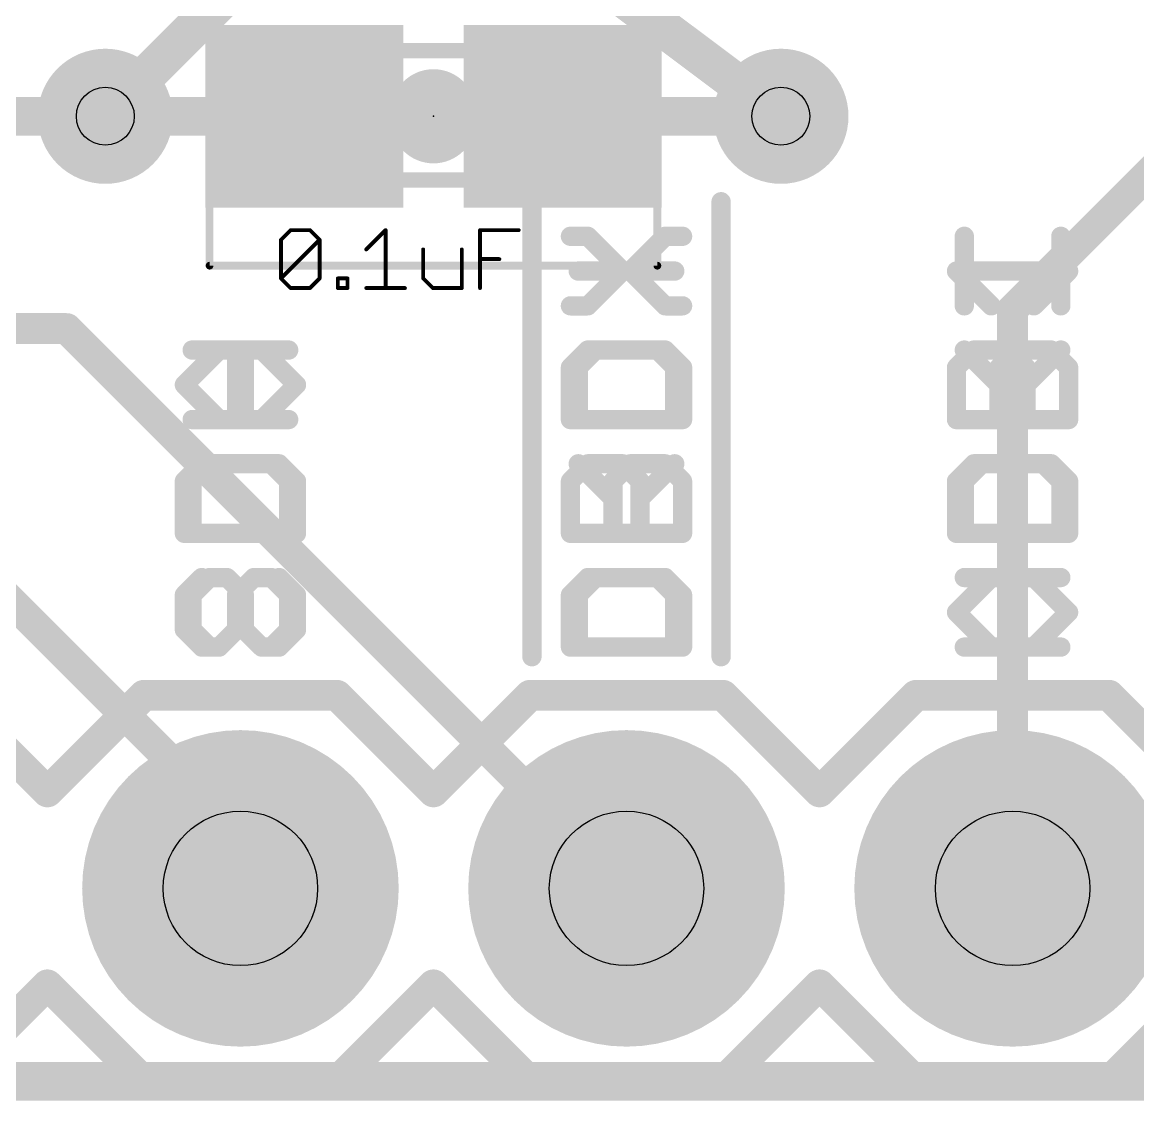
# Model space of a CAD drawing. Extents: x -29 to 78, y -15 to 21.
# Drawn here: x 6.18 to 13.52, y -0.13 to 6.97 of the extents above; entities that cross this region are included whole.
import ezdxf

# ---------------------------------------------------------------- set-up
doc = ezdxf.new("R2010")
doc.units = 0
for name, color, linetype in [('1', 12, 'CONTINUOUS'), ('16', 132, 'CONTINUOUS'), ('17', 110, 'CONTINUOUS'), ('18', 110, 'CONTINUOUS'), ('20', 53, 'CONTINUOUS'), ('21', 53, 'CONTINUOUS'), ('22', 53, 'CONTINUOUS'), ('23', 53, 'CONTINUOUS'), ('27', 253, 'CONTINUOUS'), ('29', 253, 'CONTINUOUS'), ('30', 253, 'CONTINUOUS'), ('31', 253, 'CONTINUOUS'), ('39', 12, 'CONTINUOUS'), ('44', 253, 'CONTINUOUS'), ('51', 53, 'CONTINUOUS')]:
    doc.layers.add(name, color=color, linetype=linetype)

# ---------------------------------------------------------------- blocks, each defined once
blk = doc.blocks.new('RECT')
blk.add_solid([(-0.5, -0.5), (0.5, -0.5), (-0.5, 0.5), (0.5, 0.5)])
blk = doc.blocks.new('ROUNDP')
at = {"const_width": 0.5}
blk.add_lwpolyline([(0, -0.25, 1), (0, 0.25, 1), (0, -0.25)], format="xyb", dxfattribs=at)
blk = doc.blocks.new('ROUNDV')
at = {"const_width": 0.5}
blk.add_lwpolyline([(0, -0.25, 1), (0, 0.25, 1), (0, -0.25)], format="xyb", dxfattribs=at)

msp = doc.modelspace()

# ---------------------------------------------------------------- linework, layer by layer
at = {"layer": '1'}
for points, const_width in [([(12.7, 5.08), (15.24, 7.62)], 0.2032), ([(3.556, 6.35), (6.731, 6.35)], 0.254), ([(6.731, 6.35), (8.04, 6.35)], 0.254), ([(11.176, 6.35), (9.74, 6.35)], 0.254), ([(12.7, 1.27), (12.7, 5.08)], 0.2032), ([(7.62, 1.651), (4.318, 4.953)], 0.2032), ([(5.461, 4.953), (6.477, 4.953)], 0.2032), ([(6.477, 4.953), (10.16, 1.27)], 0.2032), ([(7.62, 1.27), (7.62, 1.651)], 0.2032), ([(0, 0), (20.32, 0)], 0.254)]:
    msp.add_lwpolyline(points, dxfattribs=dict(at, const_width=const_width))
for points, const_width in [([(6.731, 6.4135, 1), (6.731, 6.2865)], 0.127), ([(6.731, 6.2865, 1), (6.731, 6.4135)], 0.127), ([(8.04, 6.2865, 1), (8.04, 6.4135)], 0.127), ([(9.74, 6.4135, 1), (9.74, 6.2865)], 0.127), ([(11.176, 6.2865, 1), (11.176, 6.4135)], 0.127), ([(12.7508, 5.08, 1), (12.6492, 5.08)], 0.1016), ([(12.6641, 5.1159, 1), (12.7359, 5.0441)], 0.1016), ([(6.5129, 4.9889, 1), (6.4411, 4.9171)], 0.1016), ([(6.477, 4.9022, 1), (6.477, 5.0038)], 0.1016), ([(7.6708, 1.651, 1), (7.5692, 1.651)], 0.1016), ([(7.5841, 1.6151, 1), (7.6559, 1.6869)], 0.1016), ([(10.1241, 1.2341, 1), (10.1959, 1.3059)], 0.1016), ([(7.5692, 1.27, 1), (7.6708, 1.27)], 0.1016), ([(12.6492, 1.27, 1), (12.7508, 1.27)], 0.1016)]:
    msp.add_lwpolyline(points, format="xyb", dxfattribs=dict(at, const_width=const_width))
at = {"layer": '16', "const_width": 0.254}
for points in [[(7.493, 7.112), (6.731, 6.35)], [(10.16, 7.112), (11.176, 6.35)], [(0, 0), (20.32, 0)]]:
    msp.add_lwpolyline(points, dxfattribs=at)
at = {"layer": '16', "const_width": 0.127}
for points in [[(6.6861, 6.3949, 1), (6.7759, 6.3051)], [(11.1379, 6.2992, 1), (11.2141, 6.4008)]]:
    msp.add_lwpolyline(points, format="xyb", dxfattribs=at)
at = {"layer": '20', "const_width": 0.254}
msp.add_lwpolyline([(0, 0), (20.32, 0)], dxfattribs=at)
at = {"layer": '21'}
for points, const_width in [([(8.89, 6.3805), (8.89, 6.3195)], 0.5588), ([(9.5377, 2.794), (9.5377, 5.7877)], 0.127), ([(9.9055, 5.5603), (9.7911, 5.5603)], 0.127), ([(10.1343, 5.3315), (9.9055, 5.5603)], 0.127), ([(13.0175, 5.1027), (13.0175, 5.5603)], 0.127), ([(9.9055, 5.1027), (10.1343, 5.3315)], 0.127), ([(10.1343, 5.3315), (10.4775, 5.3315)], 0.127), ([(12.5599, 5.1027), (12.3311, 5.3315)], 0.127), ([(12.3311, 5.3315), (13.0175, 5.3315)], 0.127), ([(9.7911, 5.1027), (9.9055, 5.1027)], 0.127), ([(7.2511, 4.5831), (7.4799, 4.8119)], 0.127), ([(7.4799, 4.8119), (7.9375, 4.8119)], 0.127), ([(7.5943, 4.3543), (7.5943, 4.8119)], 0.127), ([(9.9055, 4.8119), (9.7911, 4.6975)], 0.127), ([(10.3631, 4.8119), (9.9055, 4.8119)], 0.127), ([(10.4775, 4.6975), (10.3631, 4.8119)], 0.127), ([(12.3311, 4.6975), (12.4455, 4.8119)], 0.127), ([(12.4455, 4.8119), (12.6743, 4.8119)], 0.127), ([(12.6743, 4.8119), (12.7887, 4.6975)], 0.127), ([(12.7887, 4.5831), (13.0175, 4.8119)], 0.127), ([(9.7911, 4.6975), (9.7911, 4.3543)], 0.127), ([(10.4775, 4.3543), (10.4775, 4.6975)], 0.127), ([(12.3311, 4.3543), (12.3311, 4.6975)], 0.127), ([(12.7887, 4.6975), (12.7887, 4.3543)], 0.127), ([(7.4799, 4.3543), (7.2511, 4.5831)], 0.127), ([(7.9375, 4.3543), (7.4799, 4.3543)], 0.127), ([(9.7911, 4.3543), (10.4775, 4.3543)], 0.127), ([(13.0175, 4.3543), (12.3311, 4.3543)], 0.127), ([(7.3655, 4.0635), (7.2511, 3.9491)], 0.127), ([(7.8231, 4.0635), (7.3655, 4.0635)], 0.127), ([(7.9375, 3.9491), (7.8231, 4.0635)], 0.127), ([(9.7911, 3.9491), (9.9055, 4.0635)], 0.127), ([(9.9055, 4.0635), (10.1343, 4.0635)], 0.127), ([(10.1343, 4.0635), (10.2487, 3.9491)], 0.127), ([(10.2487, 3.8347), (10.4775, 4.0635)], 0.127), ([(12.4455, 4.0635), (12.3311, 3.9491)], 0.127), ([(12.9031, 4.0635), (12.4455, 4.0635)], 0.127), ([(13.0175, 3.9491), (12.9031, 4.0635)], 0.127), ([(7.2511, 3.9491), (7.2511, 3.6059)], 0.127), ([(7.9375, 3.6059), (7.9375, 3.9491)], 0.127), ([(9.7911, 3.6059), (9.7911, 3.9491)], 0.127), ([(10.2487, 3.9491), (10.2487, 3.6059)], 0.127), ([(12.3311, 3.9491), (12.3311, 3.6059)], 0.127), ([(13.0175, 3.6059), (13.0175, 3.9491)], 0.127), ([(7.2511, 3.6059), (7.9375, 3.6059)], 0.127), ([(10.4775, 3.6059), (9.7911, 3.6059)], 0.127), ([(12.3311, 3.6059), (13.0175, 3.6059)], 0.127), ([(7.3655, 3.3151), (7.2511, 3.2007)], 0.127), ([(7.5943, 3.2007), (7.7087, 3.3151)], 0.127), ([(7.7087, 3.3151), (7.8231, 3.3151)], 0.127), ([(7.8231, 3.3151), (7.9375, 3.2007)], 0.127), ([(9.9055, 3.3151), (9.7911, 3.2007)], 0.127), ([(10.3631, 3.3151), (9.9055, 3.3151)], 0.127), ([(10.4775, 3.2007), (10.3631, 3.3151)], 0.127), ([(12.3311, 3.0863), (12.5599, 3.3151)], 0.127), ([(12.5599, 3.3151), (13.0175, 3.3151)], 0.127), ([(12.6743, 2.8575), (12.6743, 3.3151)], 0.127), ([(7.2511, 3.2007), (7.2511, 2.9719)], 0.127), ([(7.5943, 2.9719), (7.5943, 3.2007)], 0.127), ([(7.9375, 3.2007), (7.9375, 2.9719)], 0.127), ([(9.7911, 3.2007), (9.7911, 2.8575)], 0.127), ([(10.4775, 2.8575), (10.4775, 3.2007)], 0.127), ([(12.5599, 2.8575), (12.3311, 3.0863)], 0.127), ([(7.2511, 2.9719), (7.3655, 2.8575)], 0.127), ([(7.4799, 2.8575), (7.5943, 2.9719)], 0.127), ([(7.9375, 2.9719), (7.8231, 2.8575)], 0.127), ([(7.3655, 2.8575), (7.4799, 2.8575)], 0.127), ([(9.7911, 2.8575), (10.4775, 2.8575)], 0.127), ([(13.0175, 2.8575), (12.5599, 2.8575)], 0.127), ([(5.715, 2.54), (6.35, 1.905)], 0.2032), ([(6.35, 1.905), (6.985, 2.54)], 0.2032), ([(6.985, 2.54), (8.255, 2.54)], 0.2032), ([(8.255, 2.54), (8.89, 1.905)], 0.2032), ([(9.525, 2.54), (8.89, 1.905)], 0.2032), ([(9.525, 2.54), (10.795, 2.54)], 0.2032), ([(10.795, 2.54), (11.43, 1.905)], 0.2032), ([(11.43, 1.905), (12.065, 2.54)], 0.2032), ([(12.065, 2.54), (13.335, 2.54)], 0.2032), ([(13.335, 2.54), (13.97, 1.905)], 0.2032), ([(6.35, 0.635), (5.715, 0)], 0.2032), ([(6.985, 0), (6.35, 0.635)], 0.2032), ([(8.89, 0.635), (8.255, 0)], 0.2032), ([(8.89, 0.635), (9.525, 0)], 0.2032), ([(11.43, 0.635), (10.795, 0)], 0.2032), ([(12.065, 0), (11.43, 0.635)], 0.2032), ([(13.97, 0.635), (13.335, 0)], 0.2032), ([(8.255, 0), (6.985, 0)], 0.2032), ([(10.795, 0), (9.525, 0)], 0.2032), ([(13.335, 0), (12.065, 0)], 0.2032)]:
    msp.add_lwpolyline(points, dxfattribs=dict(at, const_width=const_width))
for points, const_width in [([(9.0297, 6.3805, 1), (8.7503, 6.3805)], 0.2794), ([(8.7503, 6.3195, 1), (9.0297, 6.3195)], 0.2794), ([(9.5695, 5.7877, 1), (9.506, 5.7877)], 0.0635), ([(9.7911, 5.5921, 1), (9.7911, 5.5286)], 0.0635), ([(9.928, 5.5828, 1), (9.8831, 5.5379)], 0.0635), ([(9.9055, 5.5286, 1), (9.9055, 5.5921)], 0.0635), ([(13.0493, 5.5603, 1), (12.9857, 5.5603)], 0.0635), ([(10.1343, 5.3633, 1), (10.1343, 5.2998)], 0.0635), ([(10.1568, 5.3091, 1), (10.1119, 5.354)], 0.0635), ([(10.1119, 5.3091, 1), (10.1568, 5.354)], 0.0635), ([(10.4775, 5.2998, 1), (10.4775, 5.3633)], 0.0635), ([(12.3311, 5.3633, 1), (12.3311, 5.2998)], 0.0635), ([(12.3536, 5.354, 1), (12.3087, 5.3091)], 0.0635), ([(13.0175, 5.2998, 1), (13.0175, 5.3633)], 0.0635), ([(9.7911, 5.1345, 1), (9.7911, 5.071)], 0.0635), ([(9.8831, 5.1252, 1), (9.928, 5.0803)], 0.0635), ([(9.9055, 5.071, 1), (9.9055, 5.1345)], 0.0635), ([(12.5375, 5.0803, 1), (12.5824, 5.1252)], 0.0635), ([(12.9857, 5.1027, 1), (13.0493, 5.1027)], 0.0635), ([(7.4799, 4.8437, 1), (7.4799, 4.7802)], 0.0635), ([(7.5024, 4.7895, 1), (7.4575, 4.8344)], 0.0635), ([(7.6261, 4.8119, 1), (7.5626, 4.8119)], 0.0635), ([(7.9375, 4.7802, 1), (7.9375, 4.8437)], 0.0635), ([(9.9055, 4.8437, 1), (9.9055, 4.7802)], 0.0635), ([(9.928, 4.7895, 1), (9.8831, 4.8344)], 0.0635), ([(10.3856, 4.8344, 1), (10.3407, 4.7895)], 0.0635), ([(10.3631, 4.7802, 1), (10.3631, 4.8437)], 0.0635), ([(12.4455, 4.8437, 1), (12.4455, 4.7802)], 0.0635), ([(12.468, 4.7895, 1), (12.4231, 4.8344)], 0.0635), ([(12.6968, 4.8344, 1), (12.6519, 4.7895)], 0.0635), ([(12.6743, 4.7802, 1), (12.6743, 4.8437)], 0.0635), ([(13.04, 4.7895, 1), (12.995, 4.8344)], 0.0635), ([(9.8229, 4.6975, 1), (9.7594, 4.6975)], 0.0635), ([(9.7687, 4.72, 1), (9.8136, 4.6751)], 0.0635), ([(10.5093, 4.6975, 1), (10.4458, 4.6975)], 0.0635), ([(10.455, 4.6751, 1), (10.5, 4.72)], 0.0635), ([(12.3629, 4.6975, 1), (12.2994, 4.6975)], 0.0635), ([(12.3087, 4.72, 1), (12.3536, 4.6751)], 0.0635), ([(12.8205, 4.6975, 1), (12.757, 4.6975)], 0.0635), ([(12.7663, 4.6751, 1), (12.8112, 4.72)], 0.0635), ([(7.2736, 4.6056, 1), (7.2287, 4.5607)], 0.0635), ([(7.2287, 4.6056, 1), (7.2736, 4.5607)], 0.0635), ([(12.7663, 4.6056, 1), (12.8112, 4.5607)], 0.0635), ([(7.4799, 4.3861, 1), (7.4799, 4.3226)], 0.0635), ([(7.4575, 4.3319, 1), (7.5024, 4.3768)], 0.0635), ([(7.9375, 4.3226, 1), (7.9375, 4.3861)], 0.0635), ([(9.7911, 4.3861, 1), (9.7911, 4.3226)], 0.0635), ([(10.4775, 4.3226, 1), (10.4775, 4.3861)], 0.0635), ([(12.3311, 4.3861, 1), (12.3311, 4.3226)], 0.0635), ([(13.0175, 4.3226, 1), (13.0175, 4.3861)], 0.0635), ([(7.5626, 4.3543, 1), (7.6261, 4.3543)], 0.0635), ([(9.7594, 4.3543, 1), (9.8229, 4.3543)], 0.0635), ([(10.4458, 4.3543, 1), (10.5093, 4.3543)], 0.0635), ([(12.2994, 4.3543, 1), (12.3629, 4.3543)], 0.0635), ([(12.757, 4.3543, 1), (12.8205, 4.3543)], 0.0635), ([(7.3655, 4.0953, 1), (7.3655, 4.0318)], 0.0635), ([(7.388, 4.0411, 1), (7.3431, 4.086)], 0.0635), ([(7.8456, 4.086, 1), (7.8007, 4.0411)], 0.0635), ([(7.8231, 4.0318, 1), (7.8231, 4.0953)], 0.0635), ([(9.9055, 4.0953, 1), (9.9055, 4.0318)], 0.0635), ([(9.928, 4.0411, 1), (9.8831, 4.086)], 0.0635), ([(10.1568, 4.086, 1), (10.1119, 4.0411)], 0.0635), ([(10.1343, 4.0318, 1), (10.1343, 4.0953)], 0.0635), ([(10.5, 4.0411, 1), (10.455, 4.086)], 0.0635), ([(12.4455, 4.0953, 1), (12.4455, 4.0318)], 0.0635), ([(12.468, 4.0411, 1), (12.4231, 4.086)], 0.0635), ([(12.9256, 4.086, 1), (12.8807, 4.0411)], 0.0635), ([(12.9031, 4.0318, 1), (12.9031, 4.0953)], 0.0635), ([(7.2829, 3.9491, 1), (7.2194, 3.9491)], 0.0635), ([(7.2287, 3.9716, 1), (7.2736, 3.9267)], 0.0635), ([(7.9692, 3.9491, 1), (7.9058, 3.9491)], 0.0635), ([(7.915, 3.9267, 1), (7.96, 3.9716)], 0.0635), ([(9.8229, 3.9491, 1), (9.7594, 3.9491)], 0.0635), ([(9.7687, 3.9716, 1), (9.8136, 3.9267)], 0.0635), ([(10.2805, 3.9491, 1), (10.217, 3.9491)], 0.0635), ([(10.2263, 3.9267, 1), (10.2712, 3.9716)], 0.0635), ([(12.3629, 3.9491, 1), (12.2994, 3.9491)], 0.0635), ([(12.3087, 3.9716, 1), (12.3536, 3.9267)], 0.0635), ([(13.0493, 3.9491, 1), (12.9857, 3.9491)], 0.0635), ([(12.995, 3.9267, 1), (13.04, 3.9716)], 0.0635), ([(10.2263, 3.8572, 1), (10.2712, 3.8123)], 0.0635), ([(7.2511, 3.6377, 1), (7.2511, 3.5742)], 0.0635), ([(7.9375, 3.5742, 1), (7.9375, 3.6377)], 0.0635), ([(9.7911, 3.6377, 1), (9.7911, 3.5742)], 0.0635), ([(10.4775, 3.5742, 1), (10.4775, 3.6377)], 0.0635), ([(12.3311, 3.6377, 1), (12.3311, 3.5742)], 0.0635), ([(13.0175, 3.5742, 1), (13.0175, 3.6377)], 0.0635), ([(7.2194, 3.6059, 1), (7.2829, 3.6059)], 0.0635), ([(7.9058, 3.6059, 1), (7.9692, 3.6059)], 0.0635), ([(9.7594, 3.6059, 1), (9.8229, 3.6059)], 0.0635), ([(10.217, 3.6059, 1), (10.2805, 3.6059)], 0.0635), ([(12.2994, 3.6059, 1), (12.3629, 3.6059)], 0.0635), ([(12.9857, 3.6059, 1), (13.0493, 3.6059)], 0.0635), ([(7.388, 3.2926, 1), (7.3431, 3.3375)], 0.0635), ([(7.7087, 3.3468, 1), (7.7087, 3.2833)], 0.0635), ([(7.7312, 3.2926, 1), (7.6863, 3.3375)], 0.0635), ([(7.8456, 3.3375, 1), (7.8007, 3.2926)], 0.0635), ([(7.8231, 3.2833, 1), (7.8231, 3.3468)], 0.0635), ([(9.9055, 3.3468, 1), (9.9055, 3.2833)], 0.0635), ([(9.928, 3.2926, 1), (9.8831, 3.3375)], 0.0635), ([(10.3856, 3.3375, 1), (10.3407, 3.2926)], 0.0635), ([(10.3631, 3.2833, 1), (10.3631, 3.3468)], 0.0635), ([(12.5599, 3.3468, 1), (12.5599, 3.2833)], 0.0635), ([(12.5824, 3.2926, 1), (12.5375, 3.3375)], 0.0635), ([(12.7061, 3.3151, 1), (12.6426, 3.3151)], 0.0635), ([(13.0175, 3.2833, 1), (13.0175, 3.3468)], 0.0635), ([(7.2829, 3.2007, 1), (7.2194, 3.2007)], 0.0635), ([(7.2287, 3.2231, 1), (7.2736, 3.1782)], 0.0635), ([(7.6261, 3.2007, 1), (7.5626, 3.2007)], 0.0635), ([(7.5719, 3.2231, 1), (7.6168, 3.1782)], 0.0635), ([(7.9692, 3.2007, 1), (7.9058, 3.2007)], 0.0635), ([(7.915, 3.1782, 1), (7.96, 3.2231)], 0.0635), ([(9.8229, 3.2007, 1), (9.7594, 3.2007)], 0.0635), ([(9.7687, 3.2231, 1), (9.8136, 3.1782)], 0.0635), ([(10.5093, 3.2007, 1), (10.4458, 3.2007)], 0.0635), ([(10.455, 3.1782, 1), (10.5, 3.2231)], 0.0635), ([(12.3536, 3.1087, 1), (12.3087, 3.0638)], 0.0635), ([(12.3087, 3.1087, 1), (12.3536, 3.0638)], 0.0635), ([(7.2736, 2.9943, 1), (7.2287, 2.9494)], 0.0635), ([(7.6168, 2.9494, 1), (7.5719, 2.9943)], 0.0635), ([(7.96, 2.9494, 1), (7.915, 2.9943)], 0.0635), ([(7.2194, 2.9719, 1), (7.2829, 2.9719)], 0.0635), ([(7.5626, 2.9719, 1), (7.6261, 2.9719)], 0.0635), ([(7.9058, 2.9719, 1), (7.9692, 2.9719)], 0.0635), ([(7.3655, 2.8893, 1), (7.3655, 2.8257)], 0.0635), ([(7.3431, 2.835, 1), (7.388, 2.88)], 0.0635), ([(7.4575, 2.88, 1), (7.5024, 2.835)], 0.0635), ([(7.4799, 2.8257, 1), (7.4799, 2.8893)], 0.0635), ([(7.8007, 2.88, 1), (7.8456, 2.835)], 0.0635), ([(9.7911, 2.8893, 1), (9.7911, 2.8257)], 0.0635), ([(9.7594, 2.8575, 1), (9.8229, 2.8575)], 0.0635), ([(10.4458, 2.8575, 1), (10.5093, 2.8575)], 0.0635), ([(10.4775, 2.8257, 1), (10.4775, 2.8893)], 0.0635), ([(12.5599, 2.8893, 1), (12.5599, 2.8257)], 0.0635), ([(12.5375, 2.835, 1), (12.5824, 2.88)], 0.0635), ([(12.6426, 2.8575, 1), (12.7061, 2.8575)], 0.0635), ([(13.0175, 2.8257, 1), (13.0175, 2.8893)], 0.0635), ([(9.506, 2.794, 1), (9.5695, 2.794)], 0.0635), ([(6.985, 2.5908, 1), (6.985, 2.4892)], 0.1016), ([(7.0209, 2.5041, 1), (6.9491, 2.5759)], 0.1016), ([(8.2909, 2.5759, 1), (8.2191, 2.5041)], 0.1016), ([(8.255, 2.4892, 1), (8.255, 2.5908)], 0.1016), ([(9.525, 2.5908, 1), (9.525, 2.4892)], 0.1016), ([(9.5609, 2.5041, 1), (9.4891, 2.5759)], 0.1016), ([(10.8309, 2.5759, 1), (10.7591, 2.5041)], 0.1016), ([(10.795, 2.4892, 1), (10.795, 2.5908)], 0.1016), ([(12.065, 2.5908, 1), (12.065, 2.4892)], 0.1016), ([(12.1009, 2.5041, 1), (12.0291, 2.5759)], 0.1016), ([(13.3709, 2.5759, 1), (13.2991, 2.5041)], 0.1016), ([(13.335, 2.4892, 1), (13.335, 2.5908)], 0.1016), ([(6.3141, 1.9409, 1), (6.3859, 1.8691)], 0.1016), ([(6.3141, 1.8691, 1), (6.3859, 1.9409)], 0.1016), ([(8.8541, 1.9409, 1), (8.9259, 1.8691)], 0.1016), ([(8.8541, 1.8691, 1), (8.9259, 1.9409)], 0.1016), ([(11.3941, 1.9409, 1), (11.4659, 1.8691)], 0.1016), ([(11.3941, 1.8691, 1), (11.4659, 1.9409)], 0.1016), ([(6.3859, 0.6709, 1), (6.3141, 0.5991)], 0.1016), ([(6.3859, 0.5991, 1), (6.3141, 0.6709)], 0.1016), ([(8.9259, 0.6709, 1), (8.8541, 0.5991)], 0.1016), ([(8.9259, 0.5991, 1), (8.8541, 0.6709)], 0.1016), ([(11.4659, 0.6709, 1), (11.3941, 0.5991)], 0.1016), ([(11.4659, 0.5991, 1), (11.3941, 0.6709)], 0.1016), ([(6.985, 0.0508, 1), (6.985, -0.0508)], 0.1016), ([(6.9491, -0.0359, 1), (7.0209, 0.0359)], 0.1016), ([(8.2191, 0.0359, 1), (8.2909, -0.0359)], 0.1016), ([(8.255, -0.0508, 1), (8.255, 0.0508)], 0.1016), ([(9.525, 0.0508, 1), (9.525, -0.0508)], 0.1016), ([(9.4891, -0.0359, 1), (9.5609, 0.0359)], 0.1016), ([(10.7591, 0.0359, 1), (10.8309, -0.0359)], 0.1016), ([(10.795, -0.0508, 1), (10.795, 0.0508)], 0.1016), ([(12.065, 0.0508, 1), (12.065, -0.0508)], 0.1016), ([(12.0291, -0.0359, 1), (12.1009, 0.0359)], 0.1016), ([(13.2991, 0.0359, 1), (13.3709, -0.0359)], 0.1016), ([(13.335, -0.0508, 1), (13.335, 0.0508)], 0.1016)]:
    msp.add_lwpolyline(points, format="xyb", dxfattribs=dict(at, const_width=const_width))
at = {"layer": '22', "const_width": 0.127}
for points in [[(10.7823, 2.794), (10.7823, 5.7877)], [(10.1857, 5.3315), (10.4145, 5.5603)], [(10.4145, 5.5603), (10.5289, 5.5603)], [(12.3825, 5.1027), (12.3825, 5.5603)], [(10.1857, 5.3315), (9.8425, 5.3315)], [(10.4145, 5.1027), (10.1857, 5.3315)], [(13.0689, 5.3315), (12.3825, 5.3315)], [(12.8401, 5.1027), (13.0689, 5.3315)], [(10.5289, 5.1027), (10.4145, 5.1027)], [(7.7601, 4.8119), (7.3025, 4.8119)], [(7.6457, 4.3543), (7.6457, 4.8119)], [(7.9889, 4.5831), (7.7601, 4.8119)], [(9.8425, 4.6975), (9.9569, 4.8119)], [(9.9569, 4.8119), (10.4145, 4.8119)], [(10.4145, 4.8119), (10.5289, 4.6975)], [(12.6113, 4.5831), (12.3825, 4.8119)], [(12.7257, 4.8119), (12.6113, 4.6975)], [(12.9545, 4.8119), (12.7257, 4.8119)], [(13.0689, 4.6975), (12.9545, 4.8119)], [(9.8425, 4.3543), (9.8425, 4.6975)], [(10.5289, 4.6975), (10.5289, 4.3543)], [(12.6113, 4.6975), (12.6113, 4.3543)], [(13.0689, 4.3543), (13.0689, 4.6975)], [(7.7601, 4.3543), (7.9889, 4.5831)], [(7.3025, 4.3543), (7.7601, 4.3543)], [(10.5289, 4.3543), (9.8425, 4.3543)], [(12.3825, 4.3543), (13.0689, 4.3543)], [(7.3025, 3.9491), (7.4169, 4.0635)], [(7.4169, 4.0635), (7.8745, 4.0635)], [(7.8745, 4.0635), (7.9889, 3.9491)], [(10.0713, 3.8347), (9.8425, 4.0635)], [(10.1857, 4.0635), (10.0713, 3.9491)], [(10.4145, 4.0635), (10.1857, 4.0635)], [(10.5289, 3.9491), (10.4145, 4.0635)], [(12.3825, 3.9491), (12.4969, 4.0635)], [(12.4969, 4.0635), (12.9545, 4.0635)], [(12.9545, 4.0635), (13.0689, 3.9491)], [(7.3025, 3.6059), (7.3025, 3.9491)], [(7.9889, 3.9491), (7.9889, 3.6059)], [(10.0713, 3.9491), (10.0713, 3.6059)], [(10.5289, 3.6059), (10.5289, 3.9491)], [(12.3825, 3.6059), (12.3825, 3.9491)], [(13.0689, 3.9491), (13.0689, 3.6059)], [(7.9889, 3.6059), (7.3025, 3.6059)], [(9.8425, 3.6059), (10.5289, 3.6059)], [(13.0689, 3.6059), (12.3825, 3.6059)], [(7.4169, 3.3151), (7.3025, 3.2007)], [(7.5313, 3.3151), (7.4169, 3.3151)], [(7.6457, 3.2007), (7.5313, 3.3151)], [(7.8745, 3.3151), (7.9889, 3.2007)], [(9.8425, 3.2007), (9.9569, 3.3151)], [(9.9569, 3.3151), (10.4145, 3.3151)], [(10.4145, 3.3151), (10.5289, 3.2007)], [(12.8401, 3.3151), (12.3825, 3.3151)], [(12.7257, 2.8575), (12.7257, 3.3151)], [(13.0689, 3.0863), (12.8401, 3.3151)], [(7.3025, 3.2007), (7.3025, 2.9719)], [(7.6457, 2.9719), (7.6457, 3.2007)], [(7.9889, 3.2007), (7.9889, 2.9719)], [(9.8425, 2.8575), (9.8425, 3.2007)], [(10.5289, 3.2007), (10.5289, 2.8575)], [(12.8401, 2.8575), (13.0689, 3.0863)], [(7.3025, 2.9719), (7.4169, 2.8575)], [(7.7601, 2.8575), (7.6457, 2.9719)], [(7.9889, 2.9719), (7.8745, 2.8575)], [(7.8745, 2.8575), (7.7601, 2.8575)], [(10.5289, 2.8575), (9.8425, 2.8575)], [(12.3825, 2.8575), (12.8401, 2.8575)]]:
    msp.add_lwpolyline(points, dxfattribs=at)
at = {"layer": '22', "const_width": 0.0635}
for points in [[(10.8141, 5.7877, 1), (10.7506, 5.7877)], [(10.4145, 5.5921, 1), (10.4145, 5.5286)], [(10.4369, 5.5379, 1), (10.392, 5.5828)], [(10.5289, 5.5286, 1), (10.5289, 5.5921)], [(12.4143, 5.5603, 1), (12.3507, 5.5603)], [(9.8425, 5.3633, 1), (9.8425, 5.2998)], [(10.2081, 5.354, 1), (10.1632, 5.3091)], [(10.1632, 5.354, 1), (10.2081, 5.3091)], [(10.1857, 5.2998, 1), (10.1857, 5.3633)], [(12.3825, 5.3633, 1), (12.3825, 5.2998)], [(13.0913, 5.3091, 1), (13.0464, 5.354)], [(13.0689, 5.2998, 1), (13.0689, 5.3633)], [(10.4145, 5.1345, 1), (10.4145, 5.071)], [(10.392, 5.0803, 1), (10.4369, 5.1252)], [(10.5289, 5.071, 1), (10.5289, 5.1345)], [(12.8176, 5.1252, 1), (12.8625, 5.0803)], [(12.3507, 5.1027, 1), (12.4143, 5.1027)], [(7.3025, 4.8437, 1), (7.3025, 4.7802)], [(7.6774, 4.8119, 1), (7.6139, 4.8119)], [(7.7825, 4.8344, 1), (7.7376, 4.7895)], [(7.7601, 4.7802, 1), (7.7601, 4.8437)], [(9.9569, 4.8437, 1), (9.9569, 4.7802)], [(9.9793, 4.7895, 1), (9.9344, 4.8344)], [(10.4369, 4.8344, 1), (10.392, 4.7895)], [(10.4145, 4.7802, 1), (10.4145, 4.8437)], [(12.405, 4.8344, 1), (12.36, 4.7895)], [(12.7257, 4.8437, 1), (12.7257, 4.7802)], [(12.7481, 4.7895, 1), (12.7032, 4.8344)], [(12.9769, 4.8344, 1), (12.932, 4.7895)], [(12.9545, 4.7802, 1), (12.9545, 4.8437)], [(9.8743, 4.6975, 1), (9.8108, 4.6975)], [(9.82, 4.72, 1), (9.865, 4.6751)], [(10.5606, 4.6975, 1), (10.4971, 4.6975)], [(10.5064, 4.6751, 1), (10.5513, 4.72)], [(12.643, 4.6975, 1), (12.5795, 4.6975)], [(12.5888, 4.72, 1), (12.6337, 4.6751)], [(13.1006, 4.6975, 1), (13.0371, 4.6975)], [(13.0464, 4.6751, 1), (13.0913, 4.72)], [(8.0113, 4.5607, 1), (7.9664, 4.6056)], [(7.9664, 4.5607, 1), (8.0113, 4.6056)], [(12.5888, 4.5607, 1), (12.6337, 4.6056)], [(7.3025, 4.3861, 1), (7.3025, 4.3226)], [(7.7376, 4.3768, 1), (7.7825, 4.3319)], [(7.7601, 4.3226, 1), (7.7601, 4.3861)], [(9.8425, 4.3861, 1), (9.8425, 4.3226)], [(10.5289, 4.3226, 1), (10.5289, 4.3861)], [(12.3825, 4.3861, 1), (12.3825, 4.3226)], [(13.0689, 4.3226, 1), (13.0689, 4.3861)], [(7.6139, 4.3543, 1), (7.6774, 4.3543)], [(9.8108, 4.3543, 1), (9.8743, 4.3543)], [(10.4971, 4.3543, 1), (10.5606, 4.3543)], [(12.5795, 4.3543, 1), (12.643, 4.3543)], [(13.0371, 4.3543, 1), (13.1006, 4.3543)], [(7.4169, 4.0953, 1), (7.4169, 4.0318)], [(7.4393, 4.0411, 1), (7.3944, 4.086)], [(7.8969, 4.086, 1), (7.852, 4.0411)], [(7.8745, 4.0318, 1), (7.8745, 4.0953)], [(9.865, 4.086, 1), (9.82, 4.0411)], [(10.1857, 4.0953, 1), (10.1857, 4.0318)], [(10.2081, 4.0411, 1), (10.1632, 4.086)], [(10.4369, 4.086, 1), (10.392, 4.0411)], [(10.4145, 4.0318, 1), (10.4145, 4.0953)], [(12.4969, 4.0953, 1), (12.4969, 4.0318)], [(12.5193, 4.0411, 1), (12.4744, 4.086)], [(12.9769, 4.086, 1), (12.932, 4.0411)], [(12.9545, 4.0318, 1), (12.9545, 4.0953)], [(7.28, 3.9716, 1), (7.325, 3.9267)], [(7.3342, 3.9491, 1), (7.2708, 3.9491)], [(8.0206, 3.9491, 1), (7.9571, 3.9491)], [(7.9664, 3.9267, 1), (8.0113, 3.9716)], [(10.103, 3.9491, 1), (10.0395, 3.9491)], [(10.0488, 3.9716, 1), (10.0937, 3.9267)], [(10.5606, 3.9491, 1), (10.4971, 3.9491)], [(10.5064, 3.9267, 1), (10.5513, 3.9716)], [(12.4143, 3.9491, 1), (12.3507, 3.9491)], [(12.36, 3.9716, 1), (12.405, 3.9267)], [(13.1006, 3.9491, 1), (13.0371, 3.9491)], [(13.0464, 3.9267, 1), (13.0913, 3.9716)], [(10.0488, 3.8123, 1), (10.0937, 3.8572)], [(7.3025, 3.6377, 1), (7.3025, 3.5742)], [(7.9889, 3.5742, 1), (7.9889, 3.6377)], [(9.8425, 3.6377, 1), (9.8425, 3.5742)], [(10.5289, 3.5742, 1), (10.5289, 3.6377)], [(12.3825, 3.6377, 1), (12.3825, 3.5742)], [(13.0689, 3.5742, 1), (13.0689, 3.6377)], [(7.2708, 3.6059, 1), (7.3342, 3.6059)], [(7.9571, 3.6059, 1), (8.0206, 3.6059)], [(10.0395, 3.6059, 1), (10.103, 3.6059)], [(10.4971, 3.6059, 1), (10.5606, 3.6059)], [(12.3507, 3.6059, 1), (12.4143, 3.6059)], [(13.0371, 3.6059, 1), (13.1006, 3.6059)], [(7.4169, 3.3468, 1), (7.4169, 3.2833)], [(7.4393, 3.2926, 1), (7.3944, 3.3375)], [(7.5537, 3.3375, 1), (7.5088, 3.2926)], [(7.5313, 3.2833, 1), (7.5313, 3.3468)], [(7.8969, 3.3375, 1), (7.852, 3.2926)], [(9.9569, 3.3468, 1), (9.9569, 3.2833)], [(9.9793, 3.2926, 1), (9.9344, 3.3375)], [(10.4369, 3.3375, 1), (10.392, 3.2926)], [(10.4145, 3.2833, 1), (10.4145, 3.3468)], [(12.3825, 3.3468, 1), (12.3825, 3.2833)], [(12.7574, 3.3151, 1), (12.6939, 3.3151)], [(12.8625, 3.3375, 1), (12.8176, 3.2926)], [(12.8401, 3.2833, 1), (12.8401, 3.3468)], [(7.28, 3.2231, 1), (7.325, 3.1782)], [(7.3342, 3.2007, 1), (7.2708, 3.2007)], [(7.6774, 3.2007, 1), (7.6139, 3.2007)], [(7.6232, 3.1782, 1), (7.6681, 3.2231)], [(8.0206, 3.2007, 1), (7.9571, 3.2007)], [(7.9664, 3.1782, 1), (8.0113, 3.2231)], [(9.8743, 3.2007, 1), (9.8108, 3.2007)], [(9.82, 3.2231, 1), (9.865, 3.1782)], [(10.5606, 3.2007, 1), (10.4971, 3.2007)], [(10.5064, 3.1782, 1), (10.5513, 3.2231)], [(13.0913, 3.0638, 1), (13.0464, 3.1087)], [(13.0464, 3.0638, 1), (13.0913, 3.1087)], [(7.325, 2.9943, 1), (7.28, 2.9494)], [(7.6681, 2.9943, 1), (7.6232, 2.9494)], [(8.0113, 2.9494, 1), (7.9664, 2.9943)], [(7.2708, 2.9719, 1), (7.3342, 2.9719)], [(7.6139, 2.9719, 1), (7.6774, 2.9719)], [(7.9571, 2.9719, 1), (8.0206, 2.9719)], [(7.3944, 2.835, 1), (7.4393, 2.88)], [(7.7601, 2.8893, 1), (7.7601, 2.8257)], [(7.7376, 2.835, 1), (7.7825, 2.88)], [(7.852, 2.88, 1), (7.8969, 2.835)], [(7.8745, 2.8257, 1), (7.8745, 2.8893)], [(9.8425, 2.8893, 1), (9.8425, 2.8257)], [(9.8108, 2.8575, 1), (9.8743, 2.8575)], [(10.4971, 2.8575, 1), (10.5606, 2.8575)], [(10.5289, 2.8257, 1), (10.5289, 2.8893)], [(12.3825, 2.8893, 1), (12.3825, 2.8257)], [(12.6939, 2.8575, 1), (12.7574, 2.8575)], [(12.8176, 2.88, 1), (12.8625, 2.835)], [(12.8401, 2.8257, 1), (12.8401, 2.8893)], [(10.7506, 2.794, 1), (10.8141, 2.794)]]:
    msp.add_lwpolyline(points, format="xyb", dxfattribs=at)
at = {"layer": '23'}
msp.add_point((8.89, 6.35), dxfattribs=at)
at = {"layer": '27', "const_width": 0.0254}
for points in [[(7.8867, 5.5375), (7.9503, 5.601)], [(7.9503, 5.601), (8.0774, 5.601)], [(8.0774, 5.601), (8.1409, 5.5375)], [(8.448, 5.4739), (8.5751, 5.601)], [(8.5751, 5.601), (8.5751, 5.2197)], [(9.1964, 5.2197), (9.1964, 5.601)], [(9.1964, 5.601), (9.4506, 5.601)], [(7.8867, 5.2833), (7.8867, 5.5375)], [(7.8867, 5.2833), (8.1409, 5.5375)], [(8.1409, 5.5375), (8.1409, 5.2833)], [(8.8222, 5.4739), (8.8222, 5.2833)], [(9.0764, 5.2197), (9.0764, 5.4739)], [(9.1964, 5.4104), (9.3235, 5.4104)], [(7.9503, 5.2197), (7.8867, 5.2833)], [(8.1409, 5.2833), (8.0774, 5.2197)], [(8.2609, 5.2197), (8.2609, 5.2833)], [(8.2609, 5.2833), (8.3245, 5.2833)], [(8.3245, 5.2833), (8.3245, 5.2197)], [(8.8222, 5.2833), (8.8858, 5.2197)], [(8.0774, 5.2197), (7.9503, 5.2197)], [(8.3245, 5.2197), (8.2609, 5.2197)], [(8.448, 5.2197), (8.7022, 5.2197)], [(8.8858, 5.2197), (9.0764, 5.2197)]]:
    msp.add_lwpolyline(points, dxfattribs=at)
at = {"layer": '27', "const_width": 0.0127}
for points in [[(7.9503, 5.6074, 1), (7.9503, 5.5947)], [(7.9547, 5.5965, 1), (7.9458, 5.6055)], [(8.0819, 5.6055, 1), (8.0729, 5.5965)], [(8.0774, 5.5947, 1), (8.0774, 5.6074)], [(8.5815, 5.601, 1), (8.5688, 5.601)], [(8.5796, 5.5965, 1), (8.5706, 5.6055)], [(9.1964, 5.6074, 1), (9.1964, 5.5947)], [(9.2028, 5.601, 1), (9.1901, 5.601)], [(9.4506, 5.5947, 1), (9.4506, 5.6074)], [(7.8931, 5.5375, 1), (7.8803, 5.5375)], [(7.8822, 5.542, 1), (7.8912, 5.533)], [(8.1473, 5.5375, 1), (8.1346, 5.5375)], [(8.1454, 5.533, 1), (8.1364, 5.542)], [(8.1364, 5.533, 1), (8.1454, 5.542)], [(8.4435, 5.4784, 1), (8.4525, 5.4694)], [(8.8286, 5.4739, 1), (8.8159, 5.4739)], [(9.0828, 5.4739, 1), (9.0701, 5.4739)], [(9.1964, 5.4167, 1), (9.1964, 5.404)], [(9.3235, 5.404, 1), (9.3235, 5.4167)], [(7.8803, 5.2833, 1), (7.8931, 5.2833)], [(7.8912, 5.2877, 1), (7.8822, 5.2788)], [(7.8822, 5.2877, 1), (7.8912, 5.2788)], [(8.1346, 5.2833, 1), (8.1473, 5.2833)], [(8.1454, 5.2788, 1), (8.1364, 5.2877)], [(8.2609, 5.2896, 1), (8.2609, 5.2769)], [(8.2673, 5.2833, 1), (8.2546, 5.2833)], [(8.3308, 5.2833, 1), (8.3181, 5.2833)], [(8.3245, 5.2769, 1), (8.3245, 5.2896)], [(8.8267, 5.2877, 1), (8.8177, 5.2788)], [(8.8159, 5.2833, 1), (8.8286, 5.2833)], [(7.9503, 5.2261, 1), (7.9503, 5.2134)], [(7.9458, 5.2152, 1), (7.9547, 5.2242)], [(8.0729, 5.2242, 1), (8.0819, 5.2152)], [(8.0774, 5.2134, 1), (8.0774, 5.2261)], [(8.2609, 5.2261, 1), (8.2609, 5.2134)], [(8.2546, 5.2197, 1), (8.2673, 5.2197)], [(8.3181, 5.2197, 1), (8.3308, 5.2197)], [(8.3245, 5.2134, 1), (8.3245, 5.2261)], [(8.448, 5.2261, 1), (8.448, 5.2134)], [(8.5688, 5.2197, 1), (8.5815, 5.2197)], [(8.7022, 5.2134, 1), (8.7022, 5.2261)], [(8.8858, 5.2261, 1), (8.8858, 5.2134)], [(8.8813, 5.2152, 1), (8.8903, 5.2242)], [(9.0701, 5.2197, 1), (9.0828, 5.2197)], [(9.0764, 5.2134, 1), (9.0764, 5.2261)], [(9.1901, 5.2197, 1), (9.2028, 5.2197)]]:
    msp.add_lwpolyline(points, format="xyb", dxfattribs=at)
at = {"layer": '39', "const_width": 0.0508}
for points in [[(7.417, 5.367), (7.417, 7.333)], [(10.363, 7.333), (10.363, 5.367)], [(10.363, 5.367), (7.417, 5.367)]]:
    msp.add_lwpolyline(points, dxfattribs=at)
at = {"layer": '39', "const_width": 0.0254}
for points in [[(7.417, 5.3797, 1), (7.417, 5.3543)], [(7.4043, 5.367, 1), (7.4297, 5.367)], [(10.3503, 5.367, 1), (10.3757, 5.367)], [(10.363, 5.3543, 1), (10.363, 5.3797)]]:
    msp.add_lwpolyline(points, format="xyb", dxfattribs=at)
at = {"layer": '44'}
for centre, radius in [((6.731, 6.35), 0.1905), ((11.176, 6.35), 0.1905), ((7.62, 1.27), 0.508), ((10.16, 1.27), 0.508), ((12.7, 1.27), 0.508)]:
    msp.add_circle(centre, radius, dxfattribs=at)
at = {"layer": '51', "const_width": 0.1016}
for points in [[(8.534, 6.782), (9.246, 6.782)], [(8.534, 5.931), (9.246, 5.931)]]:
    msp.add_lwpolyline(points, dxfattribs=at)
at = {"layer": '51', "const_width": 0.0508}
for points in [[(8.534, 6.8074, 1), (8.534, 6.7566)], [(9.246, 6.7566, 1), (9.246, 6.8074)], [(8.534, 5.9564, 1), (8.534, 5.9056)], [(9.246, 5.9056, 1), (9.246, 5.9564)]]:
    msp.add_lwpolyline(points, format="xyb", dxfattribs=at)

# ---------------------------------------------------------------- block references
at = {"layer": '1', "xscale": 1.1}
for p in [(8.04, 6.35), (9.74, 6.35)]:
    msp.add_blockref('RECT', p, dxfattribs=at)
at = {"layer": '17', "rotation": 90}
for p, xscale, yscale in [((7.62, 1.27), 1.8796, 1.8796), ((7.62, 1.27), 1.8796, 1.8796), ((10.16, 1.27), 1.8796, 1.8796), ((10.16, 1.27), 1.8796, 1.8796), ((12.7, 1.27), 1.8796, 1.8796), ((12.7, 1.27), 1.8796, 1.8796), ((7.62, 1.27), 1.524, 1.524), ((7.62, 1.27), 1.524, 1.524), ((10.16, 1.27), 1.524, 1.524), ((10.16, 1.27), 1.524, 1.524), ((12.7, 1.27), 1.524, 1.524), ((12.7, 1.27), 1.524, 1.524)]:
    msp.add_blockref('ROUNDP', p, dxfattribs=dict(at, xscale=xscale, yscale=yscale))
at = {"layer": '18', "xscale": 0.889, "yscale": 0.889}
for p in [(6.731, 6.35), (6.731, 6.35), (11.176, 6.35), (11.176, 6.35)]:
    msp.add_blockref('ROUNDV', p, dxfattribs=at)
at = {"layer": '29', "xscale": 1.3032, "yscale": 1.2032}
for p in [(8.04, 6.35), (9.74, 6.35)]:
    msp.add_blockref('RECT', p, dxfattribs=at)
at = {"layer": '29', "xscale": 2.0828, "yscale": 2.0828, "rotation": 90}
for p in [(7.62, 1.27), (10.16, 1.27), (12.7, 1.27)]:
    msp.add_blockref('ROUNDP', p, dxfattribs=at)
at = {"layer": '30', "xscale": 2.0828, "yscale": 2.0828, "rotation": 90}
for p in [(7.62, 1.27), (10.16, 1.27), (12.7, 1.27)]:
    msp.add_blockref('ROUNDP', p, dxfattribs=at)
at = {"layer": '31', "xscale": 1.1}
for p in [(8.04, 6.35), (9.74, 6.35)]:
    msp.add_blockref('RECT', p, dxfattribs=at)
at = {"layer": '51'}
for p, xscale, yscale in [((8.3018, 6.3551), 0.5001, 0.95), ((9.4703, 6.3551), 0.5001, 0.95), ((7.62, 1.27), 0.508, 0.508), ((10.16, 1.27), 0.508, 0.508), ((12.7, 1.27), 0.508, 0.508)]:
    msp.add_blockref('RECT', p, dxfattribs=dict(at, xscale=xscale, yscale=yscale))

doc.saveas('drawing.dxf')
